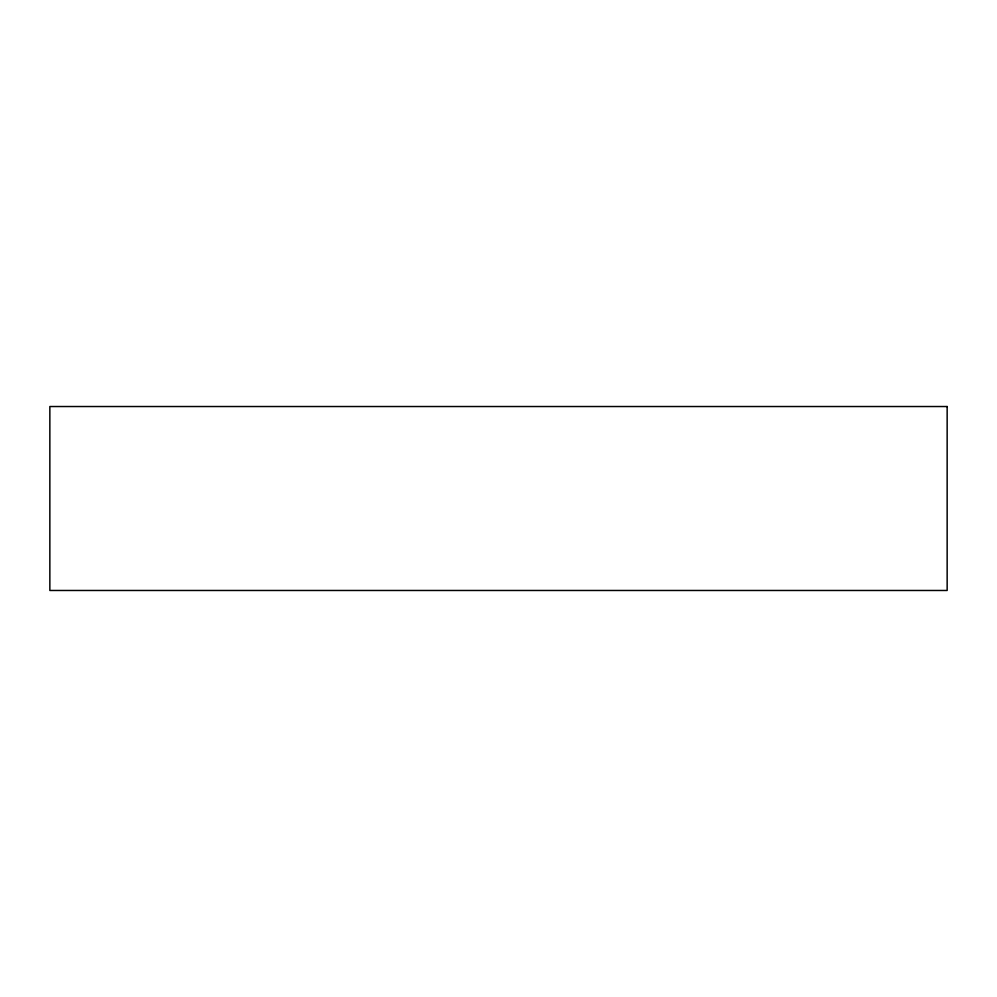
<?xml version="1.0" encoding="UTF-8"?>
<svg xmlns="http://www.w3.org/2000/svg" width="997" height="997" viewBox="0 0 997 997"><rect width="100%" height="100%" fill="white"/><g stroke="black" fill="none" stroke-linecap="round" stroke-linejoin="round"><path stroke-width="1.5" d="M947.15 406.527L49.85 406.527L49.85 590.473L947.15 590.473L947.15 406.527"/></g></svg>
